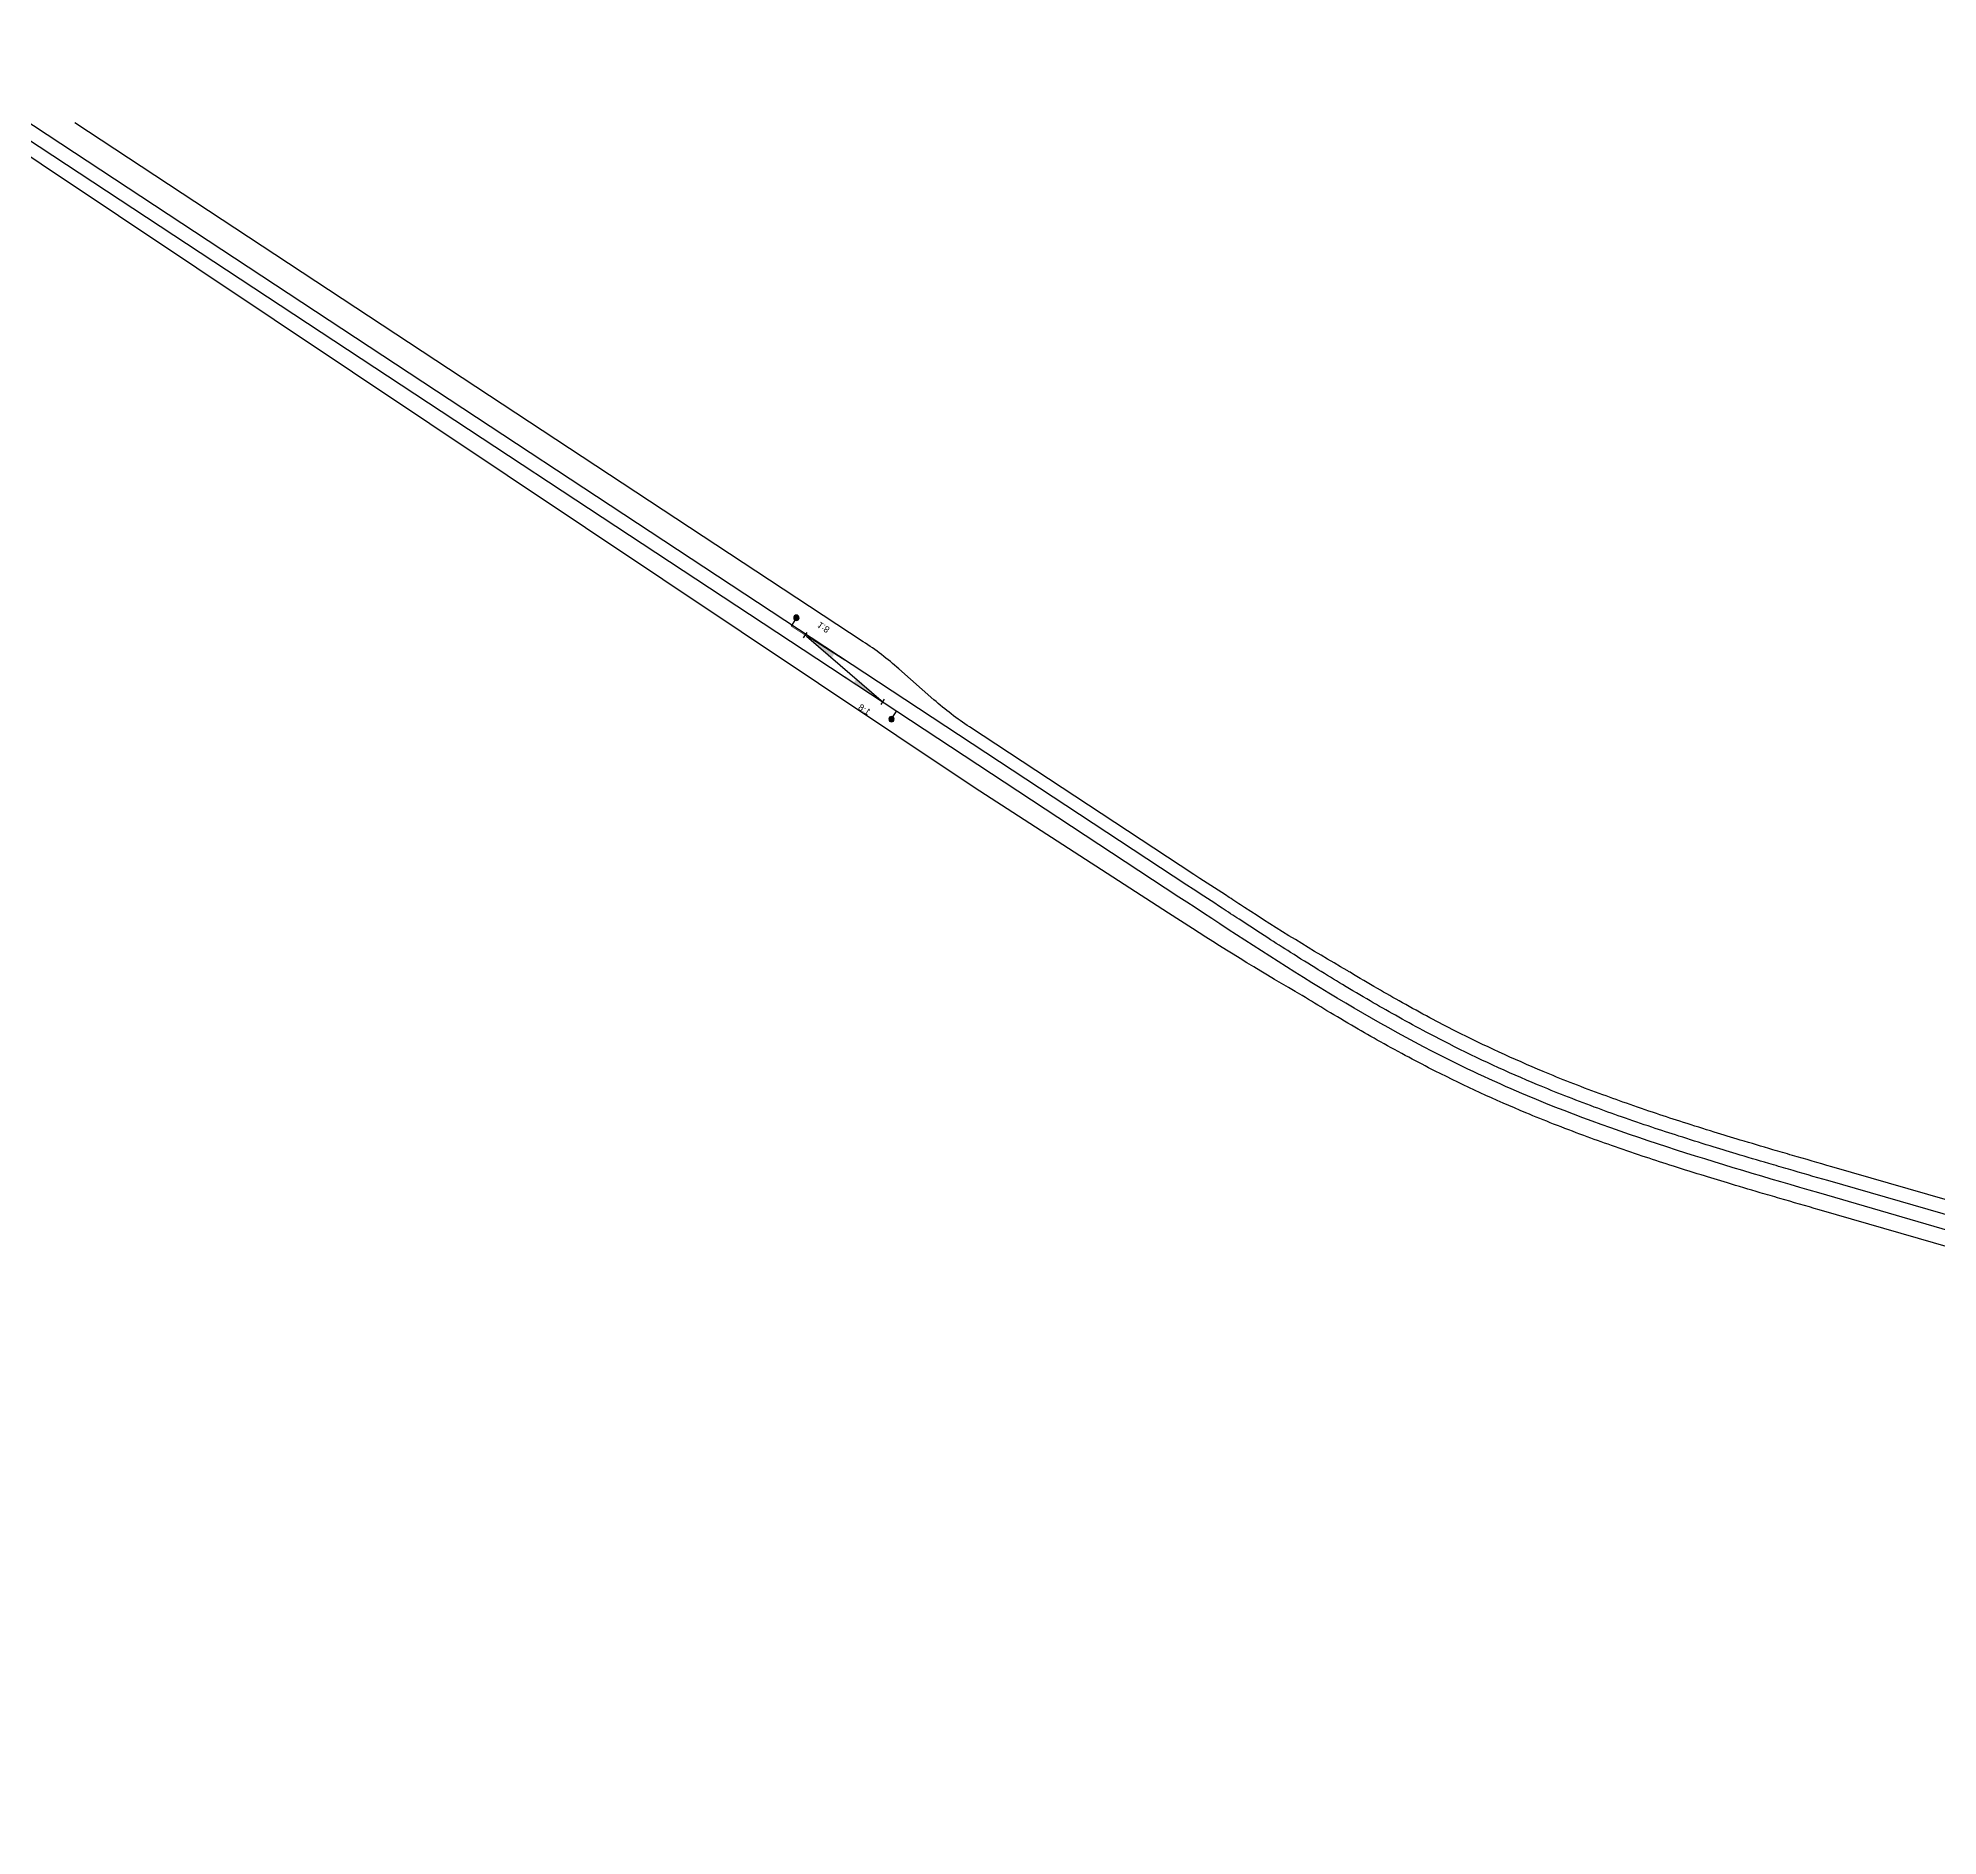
# Model space of a CAD drawing. Header units: metres. Extents: x 286440 to 292902, y 7462783 to 7466165.
# Drawn here: x 286996 to 287589, y 7465272 to 7465833 of the extents above; entities that cross this region are included whole.
import ezdxf

# ---------------------------------------------------------------- set-up
doc = ezdxf.new("R2010")
doc.units = ezdxf.units.M
doc.header["$LTSCALE"] = 10
doc.layers.get('0').update_dxf_attribs({"color": 255})
for name, color, linetype in [('JACARÉ', 7, 'Continuous'), ('TRAVESSÃO', 20, 'Continuous'), ('U-HZ-AMV', 3, 'Continuous')]:
    doc.layers.add(name, color=color, linetype=linetype)
for name, color, linetype, lineweight in [('U-HZ-EIXO CARGA', 170, 'CARGA_LINE', 30), ('U-HZ-EIXO TIC', 40, 'TIC_LINE', 30), ('U-HZ-EIXO-TIM', 90, 'TIM_LINE INTERIOR', 30)]:
    doc.layers.add(name, color=color, linetype=linetype, lineweight=lineweight)
doc.styles.get("Standard").update_dxf_attribs({"font": 'arial.ttf'})
doc.linetypes.add('CARGA_LINE', pattern='A,3.5,-0.25,["CARGA",Standard,S=0.175,R=0,X=-0.05,Y=-0.1],-0.95', length=4.7)
doc.linetypes.add('TIC_LINE', pattern='A,3.5,-0.25,["TIC",Standard,S=0.175,R=0,X=-0.05,Y=-0.1],-0.5', length=4.25)
doc.linetypes.add('TIM_LINE', pattern='A,3.5,-0.25,["TIM",Standard,S=0.175,R=0,X=-0.05,Y=-0.1],-0.5', length=4.25)
doc.linetypes.add('TIM_LINE INTERIOR', pattern='A,3.5,-0.25,["TIM >>",Standard,S=0.175,R=0,X=-0.05,Y=-0.1],-1', length=4.75)

# ---------------------------------------------------------------- blocks, each defined once
blk = doc.blocks.new('AMV METADE 1_8')
at = {"ltscale": 5}
blk.add_hatch(color=256, dxfattribs=at).paths.add_polyline_path([(-4.46, -3.07, 1), (-6.12, -3.07, 1)])
at = {"layer": 'JACARÉ'}
h = blk.add_hatch(color=256, dxfattribs=at)
h.dxf.hatch_style = 1
h.paths.add_polyline_path([(10.74, 1.53), (0, 0), (10.74, 0)])
at = {"ltscale": 5}
blk.add_line((-5.29, -2.23), (-5.29, 0), dxfattribs=at)
at = {"ltscale": 2}
blk.add_line((0, 1), (0, -1), dxfattribs=at)
at = {"ltscale": 5}
blk.add_circle((-5.29, -3.07), 0.833, dxfattribs=at)
at = {"layer": 'TRAVESSÃO', "color": 220, "const_width": 0.2, "flags": 128}
for points in [[(-5.29, 0), (14.7, 0)], [(0, 0), (14.7, 2.1)]]:
    blk.add_lwpolyline(points, dxfattribs=at)
blk.add_text('1:8', height=2).set_placement((1.49, -6.1))
blk = doc.blocks.new('A$C39BE63F6')
blk.add_blockref('AMV METADE 1_8', (6.12, 6.1))

msp = doc.modelspace()

# ---------------------------------------------------------------- linework, layer by layer
at = {"flags": 128}
msp.add_lwpolyline([(287235.92, 7465646.53), (287260.01, 7465625.74)], dxfattribs=at)
at = {"layer": 'U-HZ-EIXO CARGA', "lineweight": 30, "flags": 128}
msp.add_lwpolyline([(287349.04, 7465559.96), (287288.3, 7465599.24), (286948.09, 7465826.46)], dxfattribs=at)
msp.add_lwpolyline([(288106.26, 7465271.62), (287892.78, 7465334.56, -0.040085), (287833.01, 7465357.52), (287704.94, 7465418.91, 0.051452), (287654.84, 7465437.66), (287552.35, 7465467.26, -0.000381), (287540.05, 7465470.82, -0.000762), (287533.89, 7465472.62, -0.001524), (287523.64, 7465475.67, -0.001905), (287515.44, 7465478.16, -0.002667), (287505.62, 7465481.25, -0.003048), (287497.05, 7465484.06, -0.00381), (287487.46, 7465487.34, -0.004191), (287478.78, 7465490.47, -0.004952), (287469.38, 7465494.05, -0.005333), (287460.72, 7465497.56, -0.018345), (287432.41, 7465510.61, -0.005333), (287424.11, 7465514.93, -0.004952), (287415.29, 7465519.75, -0.004191), (287407.27, 7465524.32, -0.00381), (287398.55, 7465529.48, -0.003048), (287390.85, 7465534.18, -0.011153), (287356.52, 7465555.12), (287349.04, 7465559.96)], format="xyb", dxfattribs=at)
at = {"layer": 'U-HZ-EIXO TIC', "flags": 128}
for points in [[(287354.77, 7465568.66), (286952.63, 7465833.38)], [(287352.29, 7465564.9), (286950.09, 7465829.67)]]:
    msp.add_lwpolyline(points, dxfattribs=at)
for points in [[(288042.21, 7465321.68), (287745.46, 7465420.01, 0.009713), (287680.36, 7465440.18), (287554.99, 7465476.39, -0.000381), (287542.7, 7465479.94, -0.000762), (287536.57, 7465481.73, -0.001524), (287526.37, 7465484.76, -0.001905), (287518.24, 7465487.24, -0.002667), (287508.52, 7465490.3, -0.003048), (287500.05, 7465493.07, -0.00381), (287490.6, 7465496.3, -0.004191), (287482.07, 7465499.38, -0.004952), (287472.86, 7465502.89, -0.005333), (287464.38, 7465506.32, -0.018345), (287436.7, 7465519.09, -0.005333), (287428.58, 7465523.31, -0.004952), (287419.92, 7465528.04, -0.004191), (287412.05, 7465532.53, -0.00381), (287403.45, 7465537.62, -0.003048), (287395.85, 7465542.26, -0.002667), (287387.21, 7465547.66, -0.001905), (287380.05, 7465552.24, -0.001524), (287371.12, 7465558.03, -0.000762), (287365.78, 7465561.53, 0.00462), (287356.72, 7465567.44), (287354.77, 7465568.66)], [(288081.92, 7465284.01), (287912.19, 7465334.05, -0.040124), (287874.8, 7465348.42), (287714.91, 7465425.08), (287552.21, 7465472.53), (287549.23, 7465473.4), (287546.26, 7465474.27), (287543.29, 7465475.14), (287540.32, 7465476.01), (287537.35, 7465476.88), (287534.38, 7465477.76), (287531.41, 7465478.64), (287528.44, 7465479.53), (287525.48, 7465480.42), (287522.51, 7465481.32), (287519.55, 7465482.23), (287516.59, 7465483.14), (287513.64, 7465484.06), (287510.68, 7465484.99), (287507.73, 7465485.93), (287504.78, 7465486.89), (287501.84, 7465487.85), (287498.9, 7465488.82), (287495.97, 7465489.81), (287493.04, 7465490.81), (287490.11, 7465491.83), (287487.19, 7465492.86), (287484.27, 7465493.9), (287481.36, 7465494.96), (287478.46, 7465496.04), (287475.56, 7465497.13), (287472.67, 7465498.24), (287469.79, 7465499.37), (287466.92, 7465500.52), (287464.05, 7465501.69), (287461.19, 7465502.88, -0.017683), (287434.24, 7465515.36), (287431.48, 7465516.76), (287428.73, 7465518.19), (287425.99, 7465519.64), (287423.27, 7465521.11), (287420.55, 7465522.59), (287417.84, 7465524.09), (287415.14, 7465525.61), (287412.45, 7465527.14), (287409.76, 7465528.68), (287407.09, 7465530.25), (287404.42, 7465531.82), (287401.76, 7465533.41), (287399.11, 7465535), (287396.46, 7465536.61), (287393.83, 7465538.23), (287391.19, 7465539.86), (287388.57, 7465541.5), (287385.94, 7465543.15), (287383.33, 7465544.81), (287380.72, 7465546.47), (287378.11, 7465548.14), (287375.51, 7465549.82), (287372.91, 7465551.5), (287370.31, 7465553.19), (287367.72, 7465554.88), (287365.12, 7465556.58), (287362.54, 7465558.28), (287359.95, 7465559.98), (287357.36, 7465561.68), (287354.78, 7465563.39), (287352.29, 7465564.9)]]:
    msp.add_lwpolyline(points, format="xyb", dxfattribs=at)
at = {"layer": 'U-HZ-EIXO-TIM', "linetype": 'TIM_LINE', "lineweight": 30, "flags": 128}
msp.add_lwpolyline([(288109.73, 7465297), (288098.55, 7465302.1, 0.026894), (288083.53, 7465307.98), (288042.21, 7465321.68), (288023.31, 7465331.08, 0.034709), (288003.89, 7465339.12), (287746.88, 7465424.28, 0.009713), (287681.61, 7465444.51), (287556.24, 7465480.71, -0.000381), (287543.96, 7465484.27, -0.000762), (287537.84, 7465486.05, -0.001524), (287527.67, 7465489.07, -0.001905), (287519.57, 7465491.54, -0.002667), (287509.89, 7465494.58, -0.003048), (287501.48, 7465497.33, -0.00381), (287492.09, 7465500.55, -0.004191), (287483.64, 7465503.6, -0.004952), (287474.5, 7465507.08, -0.005333), (287466.11, 7465510.48, -0.018345), (287438.73, 7465523.1, -0.005333), (287430.7, 7465527.28, -0.004952), (287422.12, 7465531.97, -0.004191), (287414.31, 7465536.42, -0.00381), (287405.77, 7465541.47, -0.000382), (287404.82, 7465542.04, -0.012717), (287372.79, 7465561.72), (287372.79, 7465561.72, -0.000686), (287367.99, 7465564.87, 0.004624), (287358.86, 7465570.82), (287356.97, 7465572), (287286.91, 7465618.12), (287286.91, 7465618.12, -0.035052), (287275.78, 7465626.62), (287264.83, 7465636.27, 0.035052), (287253.7, 7465644.77), (287253.7, 7465644.77), (287007.38, 7465806.92)], format="xyb", dxfattribs=at)

# ---------------------------------------------------------------- block references
at = {"layer": 'U-HZ-AMV'}
for p, xscale, rotation in [((287233.75, 7465655.23), -1.000000000000002, 147.3421511165826), ((287261.57, 7465617.57), -0.9999999999999996, 327.3421511234333)]:
    msp.add_blockref('A$C39BE63F6', p, dxfattribs=dict(at, xscale=xscale, rotation=rotation))

doc.saveas('drawing.dxf')
